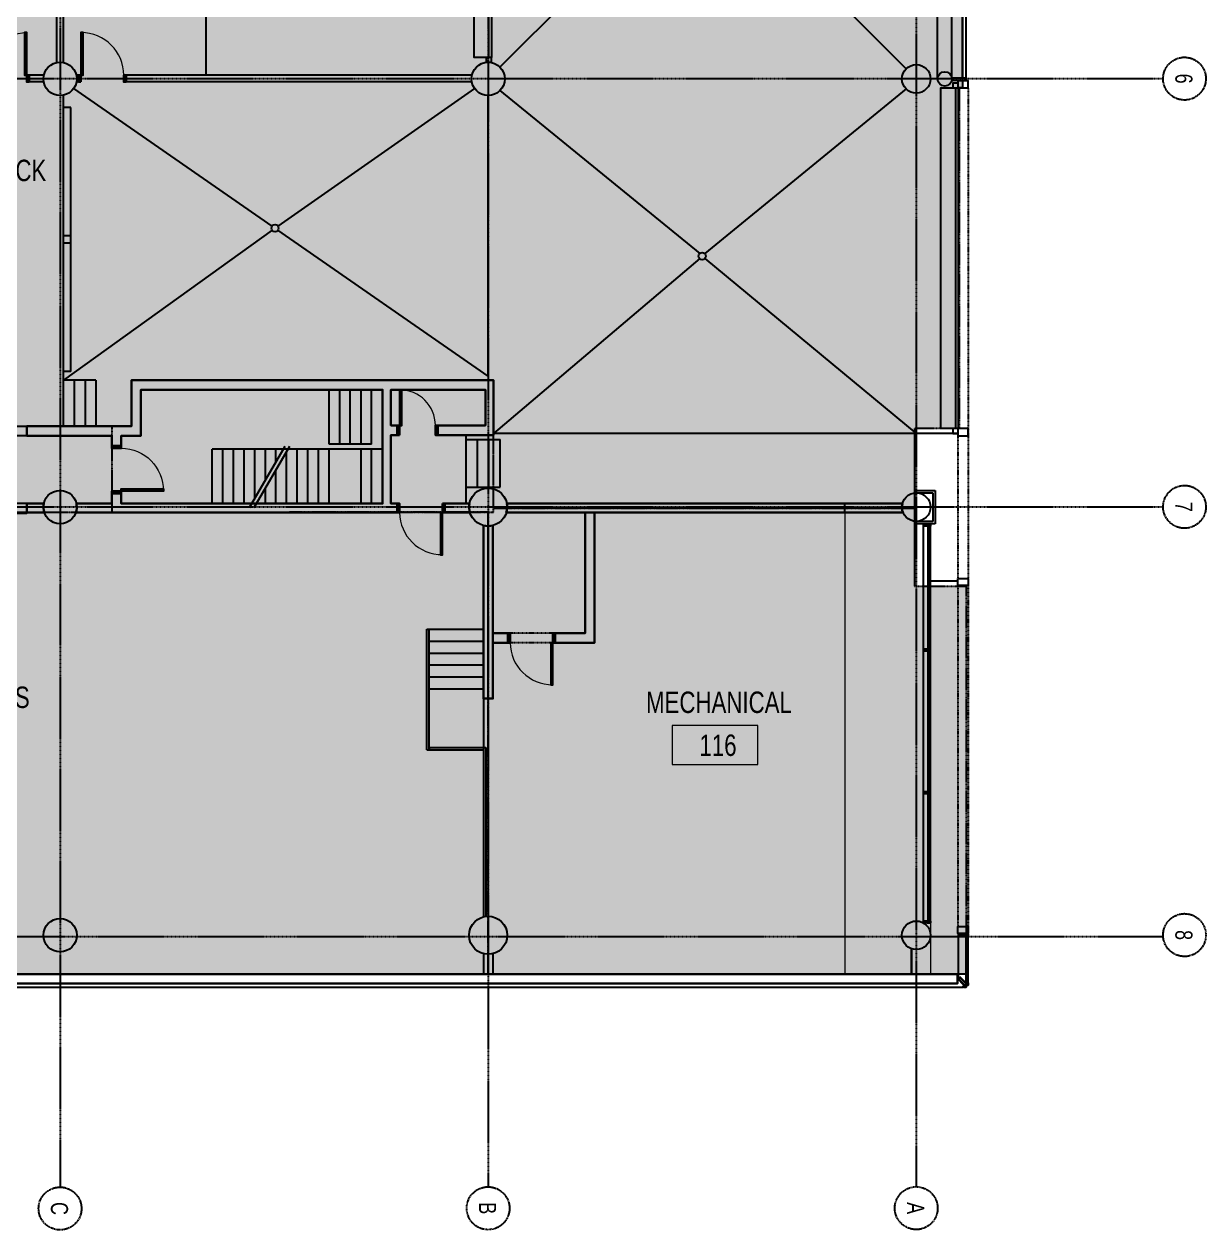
# Model space of a CAD drawing. Header units: inches. Extents: x 0 to 3574, y 0 to 3009.
# Drawn here: x 2580 to 3574, y 48 to 1061 of the extents above; entities that cross this region are included whole.
import ezdxf
from ezdxf.enums import TextEntityAlignment as Align

# ---------------------------------------------------------------- set-up
doc = ezdxf.new("R2010")
doc.units = ezdxf.units.IN
doc.header["$MEASUREMENT"] = 0
for name, pattern in [('CENTER2', [1.125, 0.75, -0.125, 0.125, -0.125]), ('HIDDEN', [0.375, 0.25, -0.125]), ('HIDDEN2', [0.1875, 0.125, -0.0625])]:
    doc.linetypes.add(name, pattern=pattern)
for name, color, linetype in [('1 BOMA GROSS', 3, 'HIDDEN'), ('2 VERTICAL PENETRATION', 6, 'HIDDEN'), ('2 VERTICAL PENETRATION area', 253, 'HIDDEN'), ('4 COMMON BUILDING', 2, 'HIDDEN'), ('5 MECH', 30, 'HIDDEN'), ('5 MECHANICAL', 1, 'HIDDEN'), ('6 COMMON BLDG', 50, 'HIDDEN'), ('A-Area-Spce-Iden', 110, 'Continuous'), ('A-DOOR', 113, 'Continuous'), ('A-FLOR-HRAL', 73, 'Continuous'), ('A-Flor-Otln', 32, 'Continuous'), ('A-FLOR-OVHD', 33, 'HIDDEN2'), ('A-FLOR-STRS', 71, 'Continuous'), ('A-GLAZ', 113, 'Continuous'), ('A-GLAZ-SILL', 44, 'Continuous'), ('A-Lin12', 191, 'Continuous'), ('A-WALL', 130, 'Continuous'), ('A-Wall-Abov', 112, 'HIDDEN2'), ('M-HVAC', 33, 'Continuous'), ('S-COLS', 122, 'Continuous'), ('S-Grid', 34, 'CENTER2')]:
    doc.layers.add(name, color=color, linetype=linetype)
doc.layers.add('G-Anno-Nplt', color=252, linetype='Continuous', plot=False)
doc.styles.get("Standard").update_dxf_attribs({"font": 'arial.ttf'})
doc.styles.add('Style-WORKING', font='WORKING.shx')

# ---------------------------------------------------------------- blocks, each defined once
blk = doc.blocks.new('*U16')
at = {"layer": 'A-Lin12'}
for p, q in [((3, 0.8), (-3, 0.8)), ((-3, -0.7), (-3, 0.8)), ((-3, 0.8), (-2.8, 0.8)), ((-2.5, 0.7), (-2.9, 0.7)), ((-2.9, 0.6), (-2.9, -0.5)), ((-2.8, 0.8), (-2.8, 0.7)), ((-2.8, 0.7), (-2.5, 0.7)), ((0.5, 0.7), (0.2, 0.7)), ((0.2, 0.7), (0.4, 0.7)), ((0.4, 0.8), (3, 0.8)), ((0.4, 0.7), (0.4, 0.8)), ((0.6, -0.3), (0.6, 0.6)), ((2.9, 0.7), (0.7, 0.7)), ((0.7, 0.7), (0.7, -0.5)), ((2.9, -0.8), (2.9, 0.7)), ((3, 0.8), (3, -0.8)), ((0.7, -0.7), (-3, -0.7)), ((-2.9, -0.6), (-2.5, -0.6)), ((-2, -0.6), (0.3, -0.6)), ((0.7, -0.6), (0.9, -0.6)), ((0.7, -0.7), (2.9, -0.7)), ((0.9, -0.7), (0.7, -0.7)), ((0.9, -0.6), (0.9, -0.7)), ((3, -0.8), (2.9, -0.8))]:
    blk.add_line(p, q, dxfattribs=at)
for centre, radius, start, end in [((-2.9, 0.6), 0.063, 90, 180), ((-2.5, 0.7), 0.0405, 270, 90), ((0.2, 0.7), 0.0405, 90, 270), ((0.5, 0.6), 0.062, 0, 90), ((0.7, 0.7), 0.063, 90, 180), ((2.9, 0.7), 0.063, 0, 90), ((-2.9, -0.5), 0.063, 180, 270), ((-2.5, -0.5), 0.0845, 270, 360), ((-2.3, -0.5), 0.146, 136, 180), ((-2.3, -0.4), 0.031, 316, 136), ((-2.3, -0.5), 0.0845, 136, 44), ((-2.2, -0.4), 0.031, 44, 224), ((-2.3, -0.5), 0.146, 0, 44), ((-2, -0.5), 0.0845, 180, 270), ((0.3, -0.5), 0.063, 270, 5.8904), ((0.5, -0.5), 0.0845, 181, 89), ((0.5, -0.5), 0.146, 181, 185.8904), ((0.4, -0.5), 0.031, 1, 181), ((0.5, -0.3), 0.063, 264.1096, 0), ((0.5, -0.4), 0.031, 89, 269), ((0.5, -0.5), 0.147, 84.1096, 89), ((0.7, -0.5), 0.063, 180, 270)]:
    blk.add_arc(centre, radius, start, end, dxfattribs=at)
blk = doc.blocks.new('*U17')
at = {"layer": 'A-Lin12'}
for p, q in [((3, 0.8), (-3, 0.8)), ((-3, -0.7), (-3, 0.8)), ((-3, 0.8), (-2.8, 0.8)), ((-2.5, 0.7), (-2.9, 0.7)), ((-2.9, 0.6), (-2.9, -0.5)), ((-2.8, 0.8), (-2.8, 0.7)), ((-2.8, 0.7), (-2.5, 0.7)), ((0.5, 0.7), (0.2, 0.7)), ((0.2, 0.7), (0.4, 0.7)), ((0.4, 0.8), (3, 0.8)), ((0.4, 0.7), (0.4, 0.8)), ((0.6, -0.3), (0.6, 0.6)), ((2.9, 0.7), (0.7, 0.7)), ((0.7, 0.7), (0.7, -0.5)), ((2.9, -0.8), (2.9, 0.7)), ((3, 0.8), (3, -0.8)), ((0.7, -0.7), (-3, -0.7)), ((-2.9, -0.6), (-2.5, -0.6)), ((-2, -0.6), (0.3, -0.6)), ((0.7, -0.6), (0.9, -0.6)), ((0.7, -0.7), (2.9, -0.7)), ((0.9, -0.7), (0.7, -0.7)), ((0.9, -0.6), (0.9, -0.7)), ((3, -0.8), (2.9, -0.8))]:
    blk.add_line(p, q, dxfattribs=at)
for centre, radius, start, end in [((-2.9, 0.6), 0.063, 90, 180), ((-2.5, 0.7), 0.0405, 270, 90), ((0.2, 0.7), 0.0405, 90, 270), ((0.5, 0.6), 0.062, 0, 90), ((0.7, 0.7), 0.063, 90, 180), ((2.9, 0.7), 0.063, 0, 90), ((-2.9, -0.5), 0.063, 180, 270), ((-2.5, -0.5), 0.0845, 270, 360), ((-2.3, -0.5), 0.146, 136, 180), ((-2.3, -0.4), 0.031, 316, 136), ((-2.3, -0.5), 0.0845, 136, 44), ((-2.2, -0.4), 0.031, 44, 224), ((-2.3, -0.5), 0.146, 0, 44), ((-2, -0.5), 0.0845, 180, 270), ((0.3, -0.5), 0.063, 270, 5.8904), ((0.5, -0.5), 0.0845, 181, 89), ((0.5, -0.5), 0.146, 181, 185.8904), ((0.4, -0.5), 0.031, 1, 181), ((0.5, -0.3), 0.063, 264.1096, 0), ((0.5, -0.4), 0.031, 89, 269), ((0.5, -0.5), 0.147, 84.1096, 89), ((0.7, -0.5), 0.063, 180, 270)]:
    blk.add_arc(centre, radius, start, end, dxfattribs=at)
blk = doc.blocks.new('RTARG_1')
at = {"layer": 'A-Area-Spce-Iden', "flags": 128}
blk.add_lwpolyline([(-0.1875, 0), (0.1875, 0), (0.1875, 0.1704), (-0.1875, 0.1704)], close=True, dxfattribs=at)
at = {"layer": 'A-Area-Spce-Iden', "style": 'Style-WORKING', "width": 0.777336}
for s, p in [('LOADING DOCK', (0.0151, 0.319)), ('125', (0.0001, 0.1312))]:
    blk.add_text(s, height=0.09375, dxfattribs=at).set_placement(p, align=Align.TOP_CENTER)
blk = doc.blocks.new('RTARG_4')
at = {"layer": 'A-Area-Spce-Iden', "lineweight": 13, "flags": 128}
blk.add_lwpolyline([(-0.1875, 0), (0.1875, 0), (0.1875, 0.1704), (-0.1875, 0.1704)], close=True, dxfattribs=at)
at = {"layer": 'A-Area-Spce-Iden', "style": 'Style-WORKING', "width": 0.777336}
for tag, p in [('RTARG_4_7153', (0.0122, 0.444)), ('RTARG_4_7154', (0.0179, 0.319)), ('RTARG_4_7155', (0.0001, 0.1313))]:
    blk.add_attdef(tag, text='', height=0.0938, dxfattribs=at).set_placement(p, align=Align.TOP_CENTER)
blk = doc.blocks.new('*U24')
at = {"layer": 'A-DOOR', "extrusion": (0, 0, -1), "flags": 128}
blk.add_lwpolyline([(18, 17.4), (16.2, 17.4), (16.2, -18), (18, -18)], close=True, dxfattribs=at)
at = {"layer": 'A-DOOR', "lineweight": 0, "extrusion": (0, 0, -1)}
blk.add_ellipse((-18, 17.4), major_axis=(36, 0), ratio=0.982639, start_param=0, end_param=1.570796, dxfattribs=at)
blk = doc.blocks.new('*U23')
at = {"layer": 'A-GLAZ', "lineweight": 30, "flags": 128}
for points in [[(-20, 21.7), (-18, 21.7), (-18, 13.7), (-20, 13.7)], [(18, 21.7), (20, 21.7), (20, 13.7), (18, 13.7)]]:
    blk.add_lwpolyline(points, close=True, dxfattribs=at)
at = {"layer": 'A-Wall-Abov'}
for p, q in [((18, 21.7), (-18, 21.7)), ((18, 13.7), (-18, 13.7))]:
    blk.add_line(p, q, dxfattribs=at)
at = {"layer": 'A-DOOR', "extrusion": (0, 0, -1)}
blk.add_blockref('*U24', (0, -3.7), dxfattribs=at)
blk = doc.blocks.new('*U25')
at = {"layer": 'A-DOOR', "extrusion": (0, 0, -1), "flags": 128}
blk.add_lwpolyline([(-5.3, 136), (7.2, 136), (7.2, -150.5), (-5.3, -150.5)], dxfattribs=at)
for points in [[(-7.3, 136), (-3, 136), (-3, 140), (-7.3, 140)], [(-5.3, 136), (-5.3, -150.5), (-7.3, -150.5), (-7.3, 136)], [(-7.3, -154.5), (-3, -154.5), (-3, -150.5), (-7.3, -150.5)]]:
    blk.add_lwpolyline(points, close=True, dxfattribs=at)
blk = doc.blocks.new('*U26')
at = {"layer": 'A-DOOR', "extrusion": (0, 0, -1), "flags": 128}
for points in [[(-7.3, -31.3), (-3, -31.3), (-3, -27.3), (-7.3, -27.3)], [(-5.3, -31.3), (-5.3, -138.5), (-7.3, -138.5), (-7.3, -31.3)], [(-7.3, -142.5), (-3, -142.5), (-3, -138.5), (-7.3, -138.5)]]:
    blk.add_lwpolyline(points, close=True, dxfattribs=at)
blk.add_lwpolyline([(-5.3, -31.3), (7.2, -31.3), (7.2, -138.5), (-5.3, -138.5)], dxfattribs=at)
blk = doc.blocks.new('*U28')
at = {"layer": 'A-DOOR', "extrusion": (0, 0, -1), "flags": 128}
blk.add_lwpolyline([(18, 18), (16.2, 18), (16.2, -18), (18, -18)], close=True, dxfattribs=at)
at = {"layer": 'A-DOOR', "lineweight": 0, "extrusion": (0, 0, -1)}
blk.add_arc((18, 18), 36, 180, 270, dxfattribs=at)
blk = doc.blocks.new('DR1')
at = {"layer": 'A-GLAZ', "lineweight": 30, "extrusion": (0, 0, -1), "flags": 128}
for points in [[(-2, 5.6), (0, 5.6), (0, 0), (-2, 0)], [(-40, 5.6), (-38, 5.6), (-38, 0), (-40, 0)]]:
    blk.add_lwpolyline(points, close=True, dxfattribs=at)
at = {"layer": 'A-DOOR'}
blk.add_blockref('*U28', (20, -18), dxfattribs=at)
blk = doc.blocks.new('*U30')
at = {"layer": 'A-DOOR', "extrusion": (0, 0, -1), "flags": 128}
blk.add_lwpolyline([(18, 17.4), (16.2, 17.4), (16.2, -18), (18, -18)], close=True, dxfattribs=at)
at = {"layer": 'A-DOOR', "lineweight": 0, "extrusion": (0, 0, -1)}
blk.add_ellipse((-18, 17.4), major_axis=(36, 0), ratio=0.982639, start_param=0, end_param=1.570796, dxfattribs=at)
blk = doc.blocks.new('DR1_1')
at = {"layer": 'A-GLAZ', "lineweight": 30, "extrusion": (0, 0, -1), "flags": 128}
for points in [[(-2, 7), (0, 7), (0, -0.6), (-2, -0.6)], [(-40, 7), (-38, 7), (-38, -0.6), (-40, -0.6)]]:
    blk.add_lwpolyline(points, close=True, dxfattribs=at)
at = {"layer": 'A-DOOR'}
blk.add_blockref('*U30', (20, -18), dxfattribs=at)
blk = doc.blocks.new('*U32')
at = {"layer": 'A-DOOR', "flags": 128}
blk.add_lwpolyline([(-18, 18), (-18, -18), (-16.2, -18), (-16.2, 18)], close=True, dxfattribs=at)
at = {"layer": 'A-DOOR', "lineweight": 0, "extrusion": (0, 0, -1)}
blk.add_arc((18, 18), 36, 180, 270, dxfattribs=at)
blk = doc.blocks.new('*U33')
at = {"layer": 'A-DOOR', "extrusion": (0, 0, -1), "flags": 128}
blk.add_lwpolyline([(18, 18), (16.2, 18), (16.2, -18), (18, -18)], close=True, dxfattribs=at)
at = {"layer": 'A-DOOR', "lineweight": 0, "extrusion": (0, 0, -1)}
blk.add_arc((18, 18), 36, 180, 270, dxfattribs=at)
blk = doc.blocks.new('*U31')
at = {"layer": 'A-GLAZ', "lineweight": 30, "extrusion": (0, 0, -1), "flags": 128}
for points in [[(21.1, 38), (21.1, 36), (15.5, 36), (15.5, 38)], [(21.1, -36), (21.1, -38), (15.5, -38), (15.5, -36)]]:
    blk.add_lwpolyline(points, close=True, dxfattribs=at)
at = {"layer": 'A-DOOR', "extrusion": (0, 0, -1), "rotation": 270}
blk.add_blockref('*U32', (-2.5, 18), dxfattribs=at)
at = {"layer": 'A-DOOR', "rotation": 90.00000000000001}
blk.add_blockref('*U33', (2.5, -18), dxfattribs=at)
blk = doc.blocks.new('*U35')
at = {"layer": 'A-DOOR', "extrusion": (0, 0, -1), "flags": 128}
blk.add_lwpolyline([(18, 18), (16.2, 18), (16.2, -12), (18, -12)], close=True, dxfattribs=at)
at = {"layer": 'A-DOOR', "lineweight": 0, "extrusion": (0, 0, -1)}
blk.add_arc((18, 18), 30, 180, 270, dxfattribs=at)
blk = doc.blocks.new('*U34')
at = {"layer": 'A-GLAZ', "lineweight": 30, "flags": 128}
for points in [[(-20.5, 15), (-20.5, 17), (-12.5, 17), (-12.5, 15)], [(-20.5, -17), (-20.5, -15), (-12.5, -15), (-12.5, -17)]]:
    blk.add_lwpolyline(points, close=True, dxfattribs=at)
at = {"layer": 'A-DOOR', "extrusion": (0, 0, -1), "rotation": 270}
blk.add_blockref('*U35', (-5.5, -3), dxfattribs=at)
blk = doc.blocks.new('*U40')
at = {"layer": 'A-DOOR', "flags": 128}
blk.add_lwpolyline([(-18, 17.4), (-16.2, 17.4), (-16.2, -18), (-18, -18)], close=True, dxfattribs=at)
at = {"layer": 'A-DOOR', "lineweight": 0, "extrusion": (0, 0, -1)}
blk.add_ellipse((-18, 17.4), major_axis=(36, 0), ratio=0.982639, start_param=0, end_param=1.570796, dxfattribs=at)
blk = doc.blocks.new('*U39')
at = {"layer": 'A-GLAZ', "lineweight": 30, "extrusion": (0, 0, -1), "flags": 128}
for points in [[(20, 21.7), (18, 21.7), (18, 13.7), (20, 13.7)], [(-18, 21.7), (-20, 21.7), (-20, 13.7), (-18, 13.7)]]:
    blk.add_lwpolyline(points, close=True, dxfattribs=at)
at = {"layer": 'A-DOOR', "extrusion": (0, 0, -1)}
blk.add_blockref('*U40', (0, -3.7), dxfattribs=at)
blk = doc.blocks.new('*U52')
at = {"layer": 'A-DOOR', "extrusion": (0, 0, -1), "flags": 128}
blk.add_lwpolyline([(-5.3, 136), (7.2, 136), (7.2, -150.5), (-5.3, -150.5)], dxfattribs=at)
for points in [[(-7.3, 136), (-3, 136), (-3, 140), (-7.3, 140)], [(-5.3, 136), (-5.3, -150.5), (-7.3, -150.5), (-7.3, 136)], [(-7.3, -154.5), (-3, -154.5), (-3, -150.5), (-7.3, -150.5)]]:
    blk.add_lwpolyline(points, close=True, dxfattribs=at)
blk = doc.blocks.new('*U53')
at = {"layer": 'A-DOOR', "extrusion": (0, 0, -1), "flags": 128}
for points in [[(-7.3, -31.3), (-3, -31.3), (-3, -27.3), (-7.3, -27.3)], [(-5.3, -31.3), (-5.3, -138.5), (-7.3, -138.5), (-7.3, -31.3)], [(-7.3, -142.5), (-3, -142.5), (-3, -138.5), (-7.3, -138.5)]]:
    blk.add_lwpolyline(points, close=True, dxfattribs=at)
blk.add_lwpolyline([(-5.3, -31.3), (7.2, -31.3), (7.2, -138.5), (-5.3, -138.5)], dxfattribs=at)
blk = doc.blocks.new('*U55')
at = {"layer": 'A-DOOR', "extrusion": (0, 0, -1), "flags": 128}
blk.add_lwpolyline([(18, 18), (16.2, 18), (16.2, -18), (18, -18)], close=True, dxfattribs=at)
at = {"layer": 'A-DOOR', "lineweight": 0, "extrusion": (0, 0, -1)}
blk.add_arc((18, 18), 36, 180, 270, dxfattribs=at)
blk = doc.blocks.new('DR1_5')
at = {"layer": 'A-GLAZ', "lineweight": 30, "extrusion": (0, 0, -1), "flags": 128}
for points in [[(-2, 5.6), (0, 5.6), (0, 0), (-2, 0)], [(-40, 5.6), (-38, 5.6), (-38, 0), (-40, 0)]]:
    blk.add_lwpolyline(points, close=True, dxfattribs=at)
at = {"layer": 'A-DOOR'}
blk.add_blockref('*U55', (20, -18), dxfattribs=at)
blk = doc.blocks.new('*U57')
at = {"layer": 'A-DOOR', "extrusion": (0, 0, -1), "flags": 128}
blk.add_lwpolyline([(18, 17.4), (16.2, 17.4), (16.2, -18), (18, -18)], close=True, dxfattribs=at)
at = {"layer": 'A-DOOR', "lineweight": 0, "extrusion": (0, 0, -1)}
blk.add_ellipse((-18, 17.4), major_axis=(36, 0), ratio=0.982639, start_param=0, end_param=1.570796, dxfattribs=at)
blk = doc.blocks.new('DR1_6')
at = {"layer": 'A-GLAZ', "lineweight": 30, "extrusion": (0, 0, -1), "flags": 128}
for points in [[(-2, 7), (0, 7), (0, -0.6), (-2, -0.6)], [(-40, 7), (-38, 7), (-38, -0.6), (-40, -0.6)]]:
    blk.add_lwpolyline(points, close=True, dxfattribs=at)
at = {"layer": 'A-DOOR'}
blk.add_blockref('*U57', (20, -18), dxfattribs=at)
blk = doc.blocks.new('*U59')
at = {"layer": 'A-DOOR', "flags": 128}
blk.add_lwpolyline([(-18, 18), (-18, -18), (-16.2, -18), (-16.2, 18)], close=True, dxfattribs=at)
at = {"layer": 'A-DOOR', "lineweight": 0, "extrusion": (0, 0, -1)}
blk.add_arc((18, 18), 36, 180, 270, dxfattribs=at)
blk = doc.blocks.new('*U60')
at = {"layer": 'A-DOOR', "extrusion": (0, 0, -1), "flags": 128}
blk.add_lwpolyline([(18, 18), (16.2, 18), (16.2, -18), (18, -18)], close=True, dxfattribs=at)
at = {"layer": 'A-DOOR', "lineweight": 0, "extrusion": (0, 0, -1)}
blk.add_arc((18, 18), 36, 180, 270, dxfattribs=at)
blk = doc.blocks.new('*U58')
at = {"layer": 'A-GLAZ', "lineweight": 30, "extrusion": (0, 0, -1), "flags": 128}
for points in [[(21.1, 38), (21.1, 36), (15.5, 36), (15.5, 38)], [(21.1, -36), (21.1, -38), (15.5, -38), (15.5, -36)]]:
    blk.add_lwpolyline(points, close=True, dxfattribs=at)
at = {"layer": 'A-DOOR', "extrusion": (0, 0, -1), "rotation": 270}
blk.add_blockref('*U59', (-2.5, 18), dxfattribs=at)
at = {"layer": 'A-DOOR', "rotation": 90.00000000000001}
blk.add_blockref('*U60', (2.5, -18), dxfattribs=at)
blk = doc.blocks.new('*U62')
at = {"layer": 'A-DOOR', "extrusion": (0, 0, -1), "flags": 128}
blk.add_lwpolyline([(18, 18), (16.2, 18), (16.2, -12), (18, -12)], close=True, dxfattribs=at)
at = {"layer": 'A-DOOR', "lineweight": 0, "extrusion": (0, 0, -1)}
blk.add_arc((18, 18), 30, 180, 270, dxfattribs=at)
blk = doc.blocks.new('*U61')
at = {"layer": 'A-GLAZ', "lineweight": 30, "flags": 128}
for points in [[(-20.5, 15), (-20.5, 17), (-12.5, 17), (-12.5, 15)], [(-20.5, -17), (-20.5, -15), (-12.5, -15), (-12.5, -17)]]:
    blk.add_lwpolyline(points, close=True, dxfattribs=at)
at = {"layer": 'A-DOOR', "extrusion": (0, 0, -1), "rotation": 270}
blk.add_blockref('*U62', (-5.5, -3), dxfattribs=at)
blk = doc.blocks.new('*U67')
at = {"layer": 'A-DOOR', "flags": 128}
blk.add_lwpolyline([(-18, 17.4), (-16.2, 17.4), (-16.2, -18), (-18, -18)], close=True, dxfattribs=at)
at = {"layer": 'A-DOOR', "lineweight": 0, "extrusion": (0, 0, -1)}
blk.add_ellipse((-18, 17.4), major_axis=(36, 0), ratio=0.982639, start_param=0, end_param=1.570796, dxfattribs=at)
blk = doc.blocks.new('*U66')
at = {"layer": 'A-GLAZ', "lineweight": 30, "extrusion": (0, 0, -1), "flags": 128}
for points in [[(20, 21.7), (18, 21.7), (18, 13.7), (20, 13.7)], [(-18, 21.7), (-20, 21.7), (-20, 13.7), (-18, 13.7)]]:
    blk.add_lwpolyline(points, close=True, dxfattribs=at)
at = {"layer": 'A-DOOR', "extrusion": (0, 0, -1)}
blk.add_blockref('*U67', (0, -3.7), dxfattribs=at)

msp = doc.modelspace()

# ---------------------------------------------------------------- hatches: boundary and pattern name
at = {"layer": '2 VERTICAL PENETRATION area', "transparency": 33554495}
h = msp.add_hatch(color=256, dxfattribs=at)
h.dxf.hatch_style = 1
h.paths.add_polyline_path([(2441.6, 1369.2), (2441.6, 1010.9), (2246.3, 1010.9), (2246.3, 1060.6), (2201.8, 1061.2), (2201.8, 1287.8), (2246.3, 1287.8), (2246.3, 1369.2)])
h.paths.add_polyline_path([(2253.1, 723.2), (2441.6, 723.2), (2441.6, 650.6), (2246.3, 650.6), (2246.3, 722), (2176.3, 722), (2176.3, 841.7), (2254.3, 841.7)])
h.paths.add_polyline_path([(2614.3, 1489.2), (2614.3, 1369.2), (2561.1, 1369.2), (2246.3, 1369.2), (2246.3, 1489.2)])
h.paths.add_polyline_path([(2780.8, 1842.3), (2700.4, 1842.3), (2606.3, 1842.3), (2606.3, 1765.2), (2327.3, 1765.2), (2327.3, 1739.2), (2246.3, 1739.2), (2246.3, 1621.2), (2780.8, 1621.2)])
h.paths.add_polyline_path([(2778.3, 1489.2), (2778.3, 1435.8), (2782.5, 1435.8), (2782.5, 1366.6), (2689.2, 1366.6), (2689.2, 1489.2)])
h.paths.add_polyline_path([(3249.7, 1435.6), (3249.7, 1435.8), (3133, 1435.8), (3133, 1371.2), (3369.3, 1371.2), (3369.3, 1435.8)])
h.paths.add_polyline_path([(3309.3, 1674.5), (3210.2, 1674.5), (3134.5, 1674.6), (3134.5, 1739.2), (3369.3, 1739.2), (3369.3, 1674.5)])
h.paths.add_polyline_path([(2974.9, 651), (2974.9, 761.8), (2670.3, 761.8), (2670.3, 723.2), (2653.8, 723.2), (2653.8, 650.6)])
h.paths.add_polyline_path([(2156.9, 298.2), (2130.2, 262.3), (1527.3, 262.3), (1527.3, 298.2)])
h.paths.add_polyline_path([(408.8, 836.8), (519.3, 836.8), (519.3, 788.4), (693.4, 788.4), (694.4, 646.8), (408.8, 646.8)])
h.paths.add_polyline_path([(519.3, 932.7), (519.3, 937.7), (694.4, 937.7), (694.4, 1020.8), (502.2, 1020.8), (501.7, 932.7)])
h.paths.add_polyline_path([(1950.8, 2658.2), (1950.8, 2694.7), (1951.1, 2798.2), (1951.1, 2830.6), (1951.1, 2856.4), (1885.9, 2856.4), (1885.9, 2627.2), (1950.8, 2627.2)])
h.paths.add_polyline_path([(2189.8, 2694.7), (2189.8, 2627.2), (2255.5, 2627.2), (2255.5, 2854.2), (2188.8, 2854.2), (2188.8, 2694.7)])
h.paths.add_polyline_path([(1689.5, 2379.7), (1689.5, 2199.3), (1772, 2199.3), (1772, 2090.2), (1525.9, 2090.2), (1525.9, 2379.7)])
at = {"layer": '5 MECH', "ltscale": 5, "transparency": 33554495}
h = msp.add_hatch(color=256, dxfattribs=at)
h.dxf.hatch_style = 1
h.paths.add_polyline_path([(3270.3, 654.4), (3328.9, 654.4), (3328.9, 588.8), (3372.2, 588.8), (3372.2, 262.6), (2970.3, 262.6), (2970.3, 651), (2974.9, 651), (2974.9, 654.4)])
h.paths.add_polyline_path([(2484.1, 650.6), (2441.6, 650.6), (2246.3, 650.6), (2246.3, 294), (2222.5, 270.2), (2222.5, 262.6), (2970.3, 262.6), (2970.3, 494.2), (2970.3, 651), (2642.2, 650.6)])
at = {"layer": '6 COMMON BLDG', "transparency": 33554495}
h = msp.add_hatch(color=256, dxfattribs=at)
h.dxf.hatch_style = 1
h.paths.add_polyline_path([(408.2, 1719.6), (408.2, 1387.4), (422.1, 1373.8), (462.1, 1373.8), (462.3, 1371.4), (1889.3, 1371.9), (1889.3, 1739.2), (1543.5, 1739.2), (1543.8, 1737.4), (1516.3, 1737.3), (422.7, 1734.6), (408.2, 1720.3)])
h.paths.add_polyline_path([(2189.8, 2694.7), (1950.8, 2694.7), (1950.8, 2627.2), (1942.3, 2627.2), (1942.3, 1739.2), (1889.4, 1739.2), (1889.4, 1368.3), (2246.3, 1369.2), (2246.3, 1739.2), (2198.3, 1739.2), (2198.3, 2627.2), (2189.8, 2627.2)])
h.paths.add_polyline_path([(3133, 1435.8), (3133, 1371.2), (2972.9, 1371.2), (2972.9, 1252.4), (2861.3, 1252.4), (2861.3, 1328.6), (2842.5, 1328.6), (2842.5, 1435.8)])
h.paths.add_polyline_path([(3210.2, 1674.5), (3210.2, 1435.8), (2778.3, 1435.8), (2778.3, 1489.2), (2246.3, 1489.2), (2246.3, 1621.2), (2780.8, 1621.2), (2780.8, 1676.3), (3134.5, 1676.3), (3134.5, 1674.6)])
h.paths.add_polyline_path([(3369.3, 1371.2), (3369.3, 1007.7), (3366.4, 1007.7), (3366.4, 721.2), (3328.9, 721.2), (3328.9, 654.4), (2974.9, 654.4), (2974.9, 761.8), (2670.3, 761.8), (2670.3, 723.2), (2653.8, 723.2), (2653.8, 650.6), (2441.6, 650.6), (2441.6, 1010.9), (2441.6, 1018.9), (2441.6, 1060.6), (2441.6, 1194), (2441.6, 1295.8), (2441.6, 1369.2), (2614.3, 1369.2), (2614.3, 1252.4), (2972.9, 1252.4), (2972.9, 1371.2)])
h.paths.add_polyline_path([(2614.3, 1489.2), (2614.3, 1252.4), (2689.2, 1252.4), (2689.2, 1489.2)])

# ---------------------------------------------------------------- linework, layer by layer
msp.add_lwpolyline([(3270.3, 650.6), (3270.3, 658.2)])
at = {"layer": '1 BOMA GROSS'}
msp.add_lwpolyline([(1950.8, 2694.7), (2188.8, 2694.7), (2188.8, 2854.2), (3369.3, 2854.2), (3369.3, 1674.5), (3210.2, 1674.5), (3210.2, 1435.8), (3369.3, 1435.8), (3369.3, 1007.7), (3366.4, 1007.7), (3366.4, 721.2), (3328.9, 721.2), (3328.9, 669.2), (3328.9, 588.8), (3372.2, 588.8), (3372.2, 262.6), (2254.3, 262.6), (2222.5, 262.6), (2222.5, 243.6), (2140.5, 243.6), (2140.5, 262.3), (2130.2, 262.3), (1171.3, 262.3)], dxfattribs=at)
at = {"layer": '2 VERTICAL PENETRATION'}
msp.add_lwpolyline([(2974.9, 651), (2974.9, 761.8), (2670.3, 761.8), (2670.3, 723.2), (2653.8, 723.2), (2653.8, 650.6)], close=True, dxfattribs=at)
at = {"layer": '4 COMMON BUILDING'}
msp.add_lwpolyline([(3369.3, 1371.2), (3369.3, 1007.7), (3366.4, 1007.7), (3366.4, 721.2), (3328.9, 721.2), (3328.9, 654.4), (3328.9, 654.4), (3328.9, 654.4), (2974.9, 654.4), (2974.9, 654.4), (2974.9, 654.4), (2974.9, 761.8), (2670.3, 761.8), (2670.3, 723.2), (2653.8, 723.2), (2653.8, 650.6), (2441.6, 650.6), (2441.6, 1010.9), (2441.6, 1018.9), (2441.6, 1060.6), (2441.6, 1194)], dxfattribs=at)
at = {"layer": '5 MECHANICAL'}
msp.add_lwpolyline([(2484.1, 650.6), (2441.6, 650.6), (2246.3, 650.6), (2246.3, 294), (2222.5, 270.2), (2222.5, 262.6), (2970.3, 262.6), (2970.3, 494.2), (2970.3, 651), (2642.2, 650.6), (2484.1, 650.6)], close=True, dxfattribs=at)
msp.add_lwpolyline([(3270.3, 654.4), (3328.9, 654.4), (3328.9, 588.8), (3372.2, 588.8), (3372.2, 262.6), (2970.3, 262.6), (2970.3, 651), (2974.9, 651), (2974.9, 654.4), (3270.3, 654.4)], dxfattribs=at)
at = {"layer": 'A-FLOR-HRAL'}
for p, q in [((2920.8, 453.2), (2920.8, 451.2)), ((2920.8, 453.2), (2968.3, 453.2)), ((2920.8, 451.2), (2966.3, 451.2)), ((2966.3, 451.2), (2966.3, 310.7)), ((2968.3, 453.2), (2968.3, 310.7))]:
    msp.add_line(p, q, dxfattribs=at)
at = {"layer": 'A-Flor-Otln'}
for p, q in [((2980.2, 1025.1), (3148.2, 1193.1)), ((2980.2, 1025.1), (3148.2, 1193.1)), ((3321.8, 1023.7), (3152.4, 1193.1)), ((3321.8, 1023.7), (3152.4, 1193.1)), ((2788.6, 891.4), (2621.8, 1007.2)), ((2788.6, 891.4), (2621.8, 1007.2)), ((2958.9, 1007.2), (2793.5, 891.4)), ((2958.9, 1007.2), (2793.5, 891.4)), ((2980.2, 1005.3), (3148.2, 868.3)), ((2980.2, 1005.3), (3148.2, 868.3)), ((3321.8, 1006.7), (3152.4, 868.3)), ((3321.8, 1006.7), (3152.4, 868.3)), ((2970.3, 765.2), (2970.3, 1001.2)), ((2970.3, 765.2), (2970.3, 1001.2)), ((2619.3, 991.2), (2613.3, 991.2)), ((2619.3, 991.2), (2613.3, 991.2)), ((2619.3, 769.2), (2619.3, 991.2)), ((2619.3, 769.2), (2619.3, 991.2)), ((2788.6, 887.9), (2613.3, 761.8)), ((2788.6, 887.9), (2613.3, 761.8)), ((2619.3, 883.2), (2613.3, 883.2)), ((2619.3, 883.2), (2613.3, 883.2)), ((2970.3, 765.2), (2793.5, 888)), ((2970.3, 765.2), (2793.5, 888)), ((2619.3, 877.2), (2613.3, 877.2)), ((2619.3, 877.2), (2613.3, 877.2)), ((3148.2, 864.1), (2974.9, 717.2)), ((3148.2, 864.1), (2974.9, 717.2)), ((3152.4, 864.1), (3330.3, 717.2)), ((3152.4, 864.1), (3330.3, 717.2)), ((2619.3, 769.2), (2613.3, 769.2)), ((2619.3, 769.2), (2613.3, 769.2)), ((3328.9, 717.2), (2974.9, 717.2)), ((3328.9, 717.2), (2974.9, 717.2)), ((2966.3, 494.2), (2966.3, 311.2)), ((2966.3, 494.2), (2966.3, 311.2)), ((2970.3, 279.2), (2970.3, 262.6)), ((2970.3, 279.2), (2970.3, 262.6))]:
    msp.add_line(p, q, dxfattribs=at)
at = {"layer": 'A-Flor-Otln', "lineweight": 13}
msp.add_line((3270.3, 650.6), (3270.3, 262.6), dxfattribs=at)
at = {"layer": 'A-Flor-Otln'}
for centre in [(2791.1, 889.7), (2791.1, 889.7), (3150.3, 866.2), (3150.3, 866.2)]:
    msp.add_circle(centre, 3, dxfattribs=at)
at = {"layer": 'A-FLOR-OVHD'}
for p, q in [((3373.9, 1007.7), (3373.9, 302.7)), ((3365.4, 715.2), (3365.4, 595.2)), ((3365.4, 589.2), (3365.4, 302.7))]:
    msp.add_line(p, q, dxfattribs=at)
at = {"layer": 'A-FLOR-STRS'}
for p, q in [((2733.3, 1018.2), (2733.3, 1144.4)), ((2613.3, 723.2), (2613.3, 1001.5)), ((2640.3, 761.8), (2613.3, 761.8)), ((2622.3, 761.8), (2622.3, 723.2)), ((2631.3, 761.8), (2631.3, 723.2)), ((2640.3, 761.8), (2640.3, 723.2)), ((2836.6, 708), (2836.6, 753.8)), ((2845.5, 708), (2845.5, 753.8)), ((2854.4, 708), (2854.4, 753.8)), ((2863.4, 708), (2863.4, 753.8)), ((2872.3, 708), (2872.3, 753.8)), ((2951.8, 658.2), (2951.8, 715.8)), ((2951.8, 711.9), (2980.3, 711.9)), ((2961.3, 671.9), (2961.3, 711.9)), ((2970.8, 671.9), (2970.8, 711.9)), ((2980.3, 671.9), (2980.3, 711.9)), ((2881.5, 704), (2738.3, 704)), ((2738.3, 658.2), (2738.3, 704)), ((2747.2, 658.2), (2747.2, 704)), ((2756.2, 658.2), (2756.2, 704)), ((2765.1, 658.2), (2765.1, 704)), ((2799.2, 706.1), (2769.4, 654.6)), ((2803.2, 706.1), (2773.4, 654.6)), ((2774, 662.6), (2774, 704)), ((2783, 678.1), (2783, 704)), ((2791.9, 693.5), (2791.9, 704)), ((2800.8, 658.2), (2800.8, 702.1)), ((2809.8, 658.2), (2809.8, 704)), ((2818.7, 658.2), (2818.7, 704)), ((2827.6, 658.2), (2827.6, 704)), ((2872.3, 708), (2836.6, 708)), ((2836.6, 658.2), (2836.6, 704)), ((2863.4, 658.2), (2863.4, 704)), ((2872.3, 658.2), (2872.3, 704)), ((2791.9, 658.2), (2791.9, 686.6)), ((2783, 658.2), (2783, 671.2)), ((2951.8, 671.9), (2980.3, 671.9)), ((2918.8, 451.2), (2918.8, 552.5)), ((2918.8, 552.5), (2966.3, 552.5)), ((2920.8, 451.2), (2920.8, 552.5)), ((2920.8, 542.5), (2966.3, 542.5)), ((2920.8, 532.5), (2966.3, 532.5)), ((2920.8, 522.5), (2966.3, 522.5)), ((2920.8, 512.5), (2966.3, 512.5)), ((2920.8, 502.5), (2966.3, 502.5)), ((2918.8, 451.2), (2966.3, 451.2))]:
    msp.add_line(p, q, dxfattribs=at)
at = {"layer": 'A-GLAZ'}
for p, q in [((3360.3, 1016.2), (3360.3, 1430.3)), ((3369.3, 1016.2), (3369.3, 1431.9)), ((3372.3, 1014.2), (3372.3, 1434.8)), ((3360.3, 1016.2), (3372.3, 1016.2)), ((3360.3, 1014.2), (3372.3, 1014.2)), ((3365.9, 258.8), (3365.9, 294.2)), ((3365.9, 258.8), (3365.9, 294.2)), ((3372.2, 254.7), (3372.2, 294.2)), ((3372.2, 254.7), (3372.2, 294.2)), ((3373.2, 255.2), (3373.2, 294.2)), ((3373.2, 255.2), (3373.2, 294.2)), ((3373.9, 253.2), (3373.9, 294.2)), ((3373.9, 253.2), (3373.9, 294.2))]:
    msp.add_line(p, q, dxfattribs=at)
at = {"layer": 'A-GLAZ', "lineweight": 13}
for p, q in [((3342.3, 639.3), (3342.3, 262.6)), ((3342.3, 284.8), (3342.3, 281.2))]:
    msp.add_line(p, q, dxfattribs=at)
at = {"layer": 'A-GLAZ', "lineweight": 30, "flags": 128}
for points in [[(3373.9, 294.2), (3365.9, 294.2), (3365.9, 296.2), (3373.9, 296.2)], [(3373.9, 294.2), (3365.9, 294.2), (3365.9, 296.2), (3373.9, 296.2)], [(3366.7, 260.2), (3372.2, 254.7), (3372.2, 254.3), (3373.2, 254.3), (3373.2, 255.2), (3373.9, 255.2), (3373.9, 253.2), (3373.2, 253.2), (3373.2, 254.1), (3372.2, 254.1), (3372.2, 253.3), (3371.4, 253.3), (3371.4, 252.3), (3372.3, 252.3), (3372.3, 251.6), (3370.3, 251.6), (3370.3, 252.3), (3371.2, 252.3), (3371.2, 253.3), (3370.8, 253.3), (3365.3, 258.8), (3366.7, 258.8)], [(3366.7, 260.2), (3372.2, 254.7), (3372.2, 254.3), (3373.2, 254.3), (3373.2, 255.2), (3373.9, 255.2), (3373.9, 253.2), (3373.2, 253.2), (3373.2, 254.1), (3372.2, 254.1), (3372.2, 253.3), (3371.4, 253.3), (3371.4, 252.3), (3372.3, 252.3), (3372.3, 251.6), (3370.3, 251.6), (3370.3, 252.3), (3371.2, 252.3), (3371.2, 253.3), (3370.8, 253.3), (3365.3, 258.8), (3366.7, 258.8)]]:
    msp.add_lwpolyline(points, close=True, dxfattribs=at)
at = {"layer": 'A-GLAZ-SILL'}
msp.add_line((3348.3, 1015.2), (3348.3, 1371.2), dxfattribs=at)
at = {"layer": 'A-Lin12', "lineweight": 30, "flags": 128}
for points in [[(2624, 658.2, -0.139046), (2623.5, 650.6), (2711.3, 650.6), (2716.3, 650.6), (2730.3, 650.6), (2735.3, 650.6), (2861.3, 650.6), (2866.3, 650.6), (2893.9, 650.6), (2893.9, 658.2), (2888.5, 658.2), (2888.5, 715.8), (2893.9, 715.8), (2893.9, 723.8), (2888.5, 723.8), (2888.5, 753.8), (2895.9, 753.8), (2897.7, 753.8), (2968, 753.8), (2968, 723.8), (2927.9, 723.8), (2927.9, 715.8), (2951.8, 715.8), (2974.9, 715.8), (2974.9, 717.2), (2974.9, 761.8), (2670.3, 761.8), (2670.3, 723.2), (2646.3, 723.2), (2640.3, 723.2), (2631.3, 723.2), (2622.3, 723.2), (2613.3, 723.2), (2582.3, 723.2), (2582.3, 715.2), (2653.8, 715.2), (2653.8, 706.7), (2661.8, 706.7), (2661.8, 715.2), (2678.3, 715.2), (2678.3, 753.8), (2836.6, 753.8), (2845.5, 753.8), (2854.4, 753.8), (2863.4, 753.8), (2872.3, 753.8), (2881.5, 753.8), (2881.5, 704), (2881.5, 658.2), (2872.3, 658.2), (2863.4, 658.2), (2836.6, 658.2), (2827.6, 658.2), (2818.7, 658.2), (2809.8, 658.2), (2800.8, 658.2), (2791.9, 658.2), (2783, 658.2), (2775.5, 658.2), (2771.5, 658.2), (2765.1, 658.2), (2756.2, 658.2), (2747.2, 658.2), (2738.3, 658.2), (2661.8, 658.2), (2661.8, 666.7), (2653.8, 666.7), (2653.8, 658.2)], [(2597.1, 650.6, -0.139046), (2596.6, 658.2), (2582.3, 658.2), (2582.3, 650.6), (2585.8, 650.6), (2582.3, 650.6), (2587.3, 650.6)], [(2955, 650.6, -0.121052), (2954.6, 658.2), (2951.8, 658.2), (2933.9, 658.2), (2933.9, 650.6)], [(3319.2, 650.6, -0.163519), (3318.7, 658.2), (2986, 658.2, -0.121052), (2985.6, 650.6), (3028.6, 650.6), (3051.8, 650.6), (3059.8, 650.6), (3318.3, 650.6)], [(2974.3, 639.7, -0.127017), (2966.3, 639.7), (2966.3, 552.5), (2966.3, 542.5), (2966.3, 532.5), (2966.3, 522.5), (2966.3, 512.5), (2966.3, 502.5), (2966.3, 494.2), (2967.8, 494.2), (2972.8, 494.2), (2974.3, 494.2), (2974.3, 543.2), (2974.3, 548.2)]]:
    msp.add_lwpolyline(points, format="xyb", close=True, dxfattribs=at)
for points in [[(3051.8, 650.6), (3051.8, 601), (3051.8, 549.2), (3026.8, 549.2), (3026.8, 541.2), (3059.8, 541.2), (3059.8, 587.1), (3059.8, 650.6)], [(2986.8, 549.2), (2974.3, 549.2), (2974.3, 541.2), (2986.8, 541.2), (2986.8, 542.7), (2986.8, 547.7)], [(3318.3, 262.6), (3270.3, 262.6), (2974.3, 262.6), (2966.3, 262.6), (2253.1, 262.6), (2247.5, 262.6), (2222.5, 262.6), (2222.5, 254.6), (3364.9, 254.6), (3364.9, 258.8), (3364.9, 262.6), (3326.3, 262.6)]]:
    msp.add_lwpolyline(points, close=True, dxfattribs=at)
at = {"layer": 'A-Lin12', "flags": 128}
for points in [[(3340.3, 536.1), (3340.3, 534.1), (3336.3, 534.1), (3336.3, 536.1)], [(3340.3, 416.1), (3340.3, 414.1), (3336.3, 414.1), (3336.3, 416.1)]]:
    msp.add_lwpolyline(points, close=True, dxfattribs=at)
at = {"layer": 'A-Lin12'}
for centre in [(3336.6, 641.1), (3342, 641.1)]:
    msp.add_circle(centre, 0.125, dxfattribs=at)
for centre in [(3336.2, 641.1), (3336.3, 641.1)]:
    msp.add_arc(centre, 0.173, 313.8147, 46.1853, dxfattribs=at)
at = {"layer": 'A-Lin12', "extrusion": (0, 0, -1)}
msp.add_arc((-3342.4, 641.1), 0.173, 313.8147, 46.1853, dxfattribs=at)
msp.add_arc((-3342.4, 641.1), 0.173, 313.8147, 46.1853, dxfattribs=at)
at = {"layer": 'A-WALL'}
for p, q in [((2607.7, 1028.9), (2607.7, 1258.1)), ((2613.3, 1028.9), (2613.3, 1252.4)), ((2613.3, 1028.9), (2613.3, 1252.4)), ((2584.3, 1012.6), (2584.3, 1018.2)), ((2596.6, 1018.2), (2584.3, 1018.2)), ((2584.3, 1012.6), (2584.3, 1018.2)), ((2596.6, 1018.2), (2584.3, 1018.2)), ((2625.9, 1018.2), (2624, 1018.2)), ((2625.9, 1018.2), (2624, 1018.2)), ((2625.9, 1018.2), (2625.9, 1012.6)), ((2625.9, 1018.2), (2625.9, 1012.6)), ((2665.9, 1018.2), (2665.9, 1012.6)), ((2956.6, 1018.2), (2665.9, 1018.2)), ((2665.9, 1018.2), (2665.9, 1012.6)), ((2956.6, 1018.2), (2665.9, 1018.2)), ((2596.6, 1012.6), (2584.3, 1012.6)), ((2596.6, 1012.6), (2584.3, 1012.6)), ((2625.9, 1012.6), (2624.1, 1012.6)), ((2625.9, 1012.6), (2624.1, 1012.6)), ((2956.6, 1012.6), (2665.9, 1012.6)), ((2956.6, 1012.6), (2665.9, 1012.6)), ((2974.9, 761.8), (2670.3, 761.8)), ((2670.3, 761.8), (2670.3, 723.2)), ((2974.9, 761.8), (2670.3, 761.8)), ((2670.3, 761.8), (2670.3, 723.2)), ((2974.9, 715.8), (2974.9, 761.8)), ((2974.9, 715.8), (2974.9, 761.8)), ((2678.3, 753.8), (2678.3, 715.2)), ((2881.5, 753.8), (2678.3, 753.8)), ((2678.3, 753.8), (2678.3, 715.2)), ((2881.5, 753.8), (2678.3, 753.8)), ((2881.5, 753.8), (2881.5, 658.2)), ((2881.5, 753.8), (2881.5, 658.2)), ((2888.5, 723.8), (2888.5, 753.8)), ((2968, 753.8), (2888.5, 753.8)), ((2888.5, 723.8), (2888.5, 753.8)), ((2968, 753.8), (2888.5, 753.8)), ((2968, 753.8), (2968, 723.8)), ((2968, 753.8), (2968, 723.8)), ((2670.3, 723.2), (2582.3, 723.2)), ((2670.3, 723.2), (2582.3, 723.2)), ((2893.9, 723.8), (2888.5, 723.8)), ((2893.9, 723.8), (2888.5, 723.8)), ((2893.9, 723.8), (2893.9, 715.8)), ((2893.9, 723.8), (2893.9, 715.8)), ((2927.9, 715.8), (2927.9, 723.8)), ((2968, 723.8), (2927.9, 723.8)), ((2927.9, 715.8), (2927.9, 723.8)), ((2968, 723.8), (2927.9, 723.8)), ((2653.8, 715.2), (2582.3, 715.2)), ((2653.8, 715.2), (2582.3, 715.2)), ((2653.8, 715.2), (2653.8, 706.7)), ((2653.8, 715.2), (2653.8, 706.7)), ((2678.3, 715.2), (2661.8, 715.2)), ((2661.8, 715.2), (2661.8, 706.7)), ((2678.3, 715.2), (2661.8, 715.2)), ((2661.8, 715.2), (2661.8, 706.7)), ((2888.5, 658.2), (2888.5, 715.8)), ((2893.9, 715.8), (2888.5, 715.8)), ((2888.5, 658.2), (2888.5, 715.8)), ((2893.9, 715.8), (2888.5, 715.8)), ((2974.9, 715.8), (2927.9, 715.8)), ((2974.9, 715.8), (2927.9, 715.8)), ((3328.9, 717.2), (3328.9, 667.2)), ((3365.4, 717.2), (3328.9, 717.2)), ((2661.8, 706.7), (2653.8, 706.7)), ((2661.8, 706.7), (2653.8, 706.7)), ((3328.9, 669.2), (3346.3, 669.2)), ((3346.3, 669.2), (3346.3, 641.2)), ((2653.8, 666.7), (2653.8, 658.2)), ((2661.8, 666.7), (2653.8, 666.7)), ((2653.8, 666.7), (2653.8, 658.2)), ((2661.8, 666.7), (2653.8, 666.7)), ((2661.8, 666.7), (2661.8, 658.2)), ((2661.8, 666.7), (2661.8, 658.2)), ((3328.9, 667.2), (3344.3, 667.2)), ((3344.3, 667.2), (3344.3, 643.2)), ((2582.3, 658.2), (2596.6, 658.2)), ((2582.3, 658.2), (2596.6, 658.2)), ((2582.3, 650.6), (2597.1, 650.6)), ((2582.3, 650.6), (2597.1, 650.6)), ((2893.9, 650.6), (2623.5, 650.6)), ((2893.9, 650.6), (2623.5, 650.6)), ((2653.8, 658.2), (2624, 658.2)), ((2653.8, 658.2), (2624, 658.2)), ((2881.5, 658.2), (2661.8, 658.2)), ((2881.5, 658.2), (2661.8, 658.2)), ((2893.9, 658.2), (2888.5, 658.2)), ((2893.9, 658.2), (2888.5, 658.2)), ((2893.9, 658.2), (2893.9, 650.6)), ((2893.9, 658.2), (2893.9, 650.6)), ((2933.9, 658.2), (2933.9, 650.6)), ((2954.6, 658.2), (2933.9, 658.2)), ((2933.9, 658.2), (2933.9, 650.6)), ((2954.6, 658.2), (2933.9, 658.2)), ((2955, 650.6), (2933.9, 650.6)), ((2955, 650.6), (2933.9, 650.6)), ((3028.6, 650.6), (2985.6, 650.6)), ((3028.6, 650.6), (2985.6, 650.6)), ((3318.7, 658.2), (2986, 658.2)), ((3318.7, 658.2), (2986, 658.2)), ((3319.2, 650.6), (3028.6, 650.6)), ((3319.2, 650.6), (3028.6, 650.6)), ((2966.3, 639.7), (2966.3, 494.2)), ((2966.3, 639.7), (2966.3, 494.2)), ((2974.3, 639.7), (2974.3, 494.2)), ((2974.3, 639.7), (2974.3, 494.2)), ((3344.3, 643.2), (3328.9, 643.2)), ((3328.9, 643.2), (3328.9, 641.2)), ((3346.3, 641.2), (3328.9, 641.2)), ((3342.3, 593.2), (3365.4, 593.2)), ((2974.3, 494.2), (2966.3, 494.2)), ((2974.3, 494.2), (2966.3, 494.2)), ((2966.3, 279.7), (2966.3, 262.6)), ((2966.3, 279.7), (2966.3, 262.6)), ((2974.3, 279.7), (2974.3, 262.6)), ((2974.3, 279.7), (2974.3, 262.6)), ((2222.5, 262.6), (3364.9, 262.6)), ((2222.5, 262.6), (3364.9, 262.6)), ((2222.5, 254.6), (3364.9, 254.6)), ((2222.5, 254.6), (3364.9, 254.6)), ((3364.9, 262.6), (3364.9, 254.6)), ((3364.9, 262.6), (3364.9, 254.6)), ((2222.5, 251.6), (3369.9, 251.6)), ((2222.5, 251.6), (3369.9, 251.6))]:
    msp.add_line(p, q, dxfattribs=at)
at = {"layer": 'A-WALL', "lineweight": 30}
for p, q in [((3051.8, 650.6), (3051.8, 549.2)), ((3059.8, 650.6), (3059.8, 541.2)), ((2974.3, 549.2), (2986.8, 549.2)), ((2986.8, 549.2), (2986.8, 541.2)), ((3051.8, 549.2), (3026.8, 549.2)), ((3026.8, 548.2), (3026.8, 543.2)), ((2986.8, 541.2), (2974.3, 541.2)), ((3026.8, 541.2), (3059.8, 541.2)), ((3326.3, 283.9), (3326.3, 262.6))]:
    msp.add_line(p, q, dxfattribs=at)
at = {"layer": 'A-WALL', "flags": 128}
for points in [[(3365.4, 1007.7), (3373.9, 1007.7), (3373.9, 1013.7), (3365.4, 1013.7)], [(3365.4, 1007.7), (3373.9, 1007.7), (3373.9, 1013.7), (3365.4, 1013.7)], [(2517.1, 751.2), (2517.1, 751.2), (2513.1, 751.2), (2513.1, 759.2), (2524.7, 759.2), (2524.7, 723.2), (2582.3, 723.2), (2582.3, 715.2), (2517.1, 715.2)], [(3365.4, 715.2), (3373.9, 715.2), (3373.9, 721.2), (3365.4, 721.2)], [(3365.4, 715.2), (3373.9, 715.2), (3373.9, 721.2), (3365.4, 721.2)], [(2517.1, 622.2), (2517.1, 622.2), (2513.1, 622.2), (2513.1, 614.2), (2517.1, 614.2), (2517.1, 614.2), (2525.2, 614.2), (2525.2, 614.2), (2525.2, 650.2), (2582.3, 650.2), (2582.3, 658.2), (2517.1, 658.2)], [(3365.4, 595.2), (3373.9, 595.2), (3373.9, 589.2), (3365.4, 589.2)], [(3365.4, 595.2), (3373.9, 595.2), (3373.9, 589.2), (3365.4, 589.2)], [(3365.4, 302.7), (3373.9, 302.7), (3373.9, 296.7), (3365.4, 296.7)], [(3365.4, 302.7), (3373.9, 302.7), (3373.9, 296.7), (3365.4, 296.7)]]:
    msp.add_lwpolyline(points, close=True, dxfattribs=at)
msp.add_lwpolyline([(3369.9, 251.6), (3369.9, 252.3), (3370.8, 252.3), (3370.8, 253.3), (3370.4, 253.3), (3364.9, 258.8)], dxfattribs=at)
msp.add_lwpolyline([(3369.9, 251.6), (3369.9, 252.3), (3370.8, 252.3), (3370.8, 253.3), (3370.4, 253.3), (3364.9, 258.8)], dxfattribs=at)
at = {"layer": 'A-WALL'}
msp.add_circle((3354.3, 1015.2), 6, dxfattribs=at)
at = {"layer": 'G-Anno-Nplt'}
for p, q in [((3336.3, 535.2), (3336.3, 639.4)), ((3340.3, 307.1), (3340.3, 639.4)), ((3341.3, 307.1), (3341.3, 639.4)), ((3336.3, 416.1), (3336.3, 534.1)), ((3336.3, 305.6), (3336.3, 414.1))]:
    msp.add_line(p, q, dxfattribs=at)
at = {"layer": 'M-HVAC', "lineweight": 30}
msp.add_line((3026.8, 548.2), (3026.8, 543.2), dxfattribs=at)
at = {"layer": 'S-COLS'}
for centre, radius in [((2610.3, 1015.2), 14), ((2610.3, 1015.2), 14), ((2970.3, 1015.2), 14), ((2970.3, 1015.2), 14), ((3330.3, 1015.2), 12), ((3330.3, 1015.2), 12), ((3330.3, 1015.2), 12), ((2610.3, 655.2), 14), ((2610.3, 655.2), 14), ((2970.3, 655.2), 16), ((2970.3, 655.2), 16), ((3330.3, 655.2), 12), ((3330.3, 655.2), 12), ((3330.3, 655.2), 12), ((2610.3, 295.2), 14), ((2610.3, 295.2), 14), ((2970.3, 295.2), 16), ((2970.3, 295.2), 16), ((3330.3, 295.2), 12), ((3330.3, 295.2), 12), ((3330.3, 295.2), 12)]:
    msp.add_circle(centre, radius, dxfattribs=at)
at = {"layer": 'S-Grid'}
for p, q in [((2610.3, 3009.2), (2610.3, 83.5)), ((2970.3, 3009.3), (2970.3, 83.7)), ((3330.3, 3009.5), (3330.3, 83.8)), ((36, 1015.4), (3537.9, 1015.4)), ((36, 655.4), (3537.9, 655.4)), ((3538, 293.8), (36, 293.8))]:
    msp.add_line(p, q, dxfattribs=at)
for centre in [(3555.9, 1015.4), (3555.9, 655.4), (3555.9, 295.4), (2610.3, 65.5), (2970.3, 65.7), (3330.3, 65.8)]:
    msp.add_circle(centre, 18, dxfattribs=at)

# ---------------------------------------------------------------- block references
at = {"layer": 'A-Area-Spce-Iden', "xscale": 192, "yscale": 192, "zscale": 192}
msp.add_blockref('RTARG_1', (2524.1, 886), dxfattribs=at)
at = {"layer": 'A-Area-Spce-Iden', "lineweight": 13}
ref = msp.add_blockref('RTARG_4', (2535.6, 443), dxfattribs=dict(at, xscale=192, yscale=192, zscale=192))
ref.add_attrib('RTARG_4_7154', 'CHILLERS', dxfattribs={"height": 18, "style": 'Style-WORKING', "width": 0.777336}).set_placement((2539, 504.3), align=Align.TOP_CENTER)
ref.add_attrib('RTARG_4_7155', ' 117', dxfattribs={"height": 18, "style": 'Style-WORKING', "width": 0.777336}).set_placement((2535.6, 468.2), align=Align.TOP_CENTER)
ref = msp.add_blockref('RTARG_4', (3161, 438.8), dxfattribs=dict(at, xscale=192, yscale=192, zscale=192))
ref.add_attrib('RTARG_4_7154', 'MECHANICAL', dxfattribs={"height": 18, "style": 'Style-WORKING', "width": 0.777336}).set_placement((3164.4, 500.1), align=Align.TOP_CENTER)
ref.add_attrib('RTARG_4_7155', ' 116', dxfattribs={"height": 18, "style": 'Style-WORKING', "width": 0.777336}).set_placement((3161, 464), align=Align.TOP_CENTER)
at = {"layer": 'A-DOOR', "extrusion": (0, 0, -1)}
for name, p, rotation in [('*U26', (-2965.7, 1001.9), 180), ('*U53', (-2965.7, 1001.9), 180), ('*U25', (-3358.2, 857.2), 180), ('*U52', (-3358.2, 857.2), 180), ('*U39', (-2675.5, 686.7), 270), ('*U66', (-2675.5, 686.7), 270)]:
    msp.add_blockref(name, p, dxfattribs=dict(at, rotation=rotation))
at = {"layer": 'A-GLAZ', "lineweight": 30, "extrusion": (0, 0, -1)}
for name, p, rotation in [('*U31', (-2546.3, 1033.7), 90), ('*U58', (-2546.3, 1033.7), 90), ('DR1', (-2625.9, 1018.2), 180), ('DR1_5', (-2625.9, 1018.2), 180)]:
    msp.add_blockref(name, p, dxfattribs=dict(at, rotation=rotation))
at = {"layer": 'A-GLAZ', "lineweight": 30, "rotation": 90}
for name in ['*U34', '*U61']:
    msp.add_blockref(name, (2910.9, 736.3), dxfattribs=at)
at = {"layer": 'A-GLAZ', "lineweight": 30, "extrusion": (0, 0, -1)}
for name in ['DR1_1', 'DR1_6']:
    msp.add_blockref(name, (-2933.9, 651.2), dxfattribs=at)
at = {"layer": 'A-Lin12'}
msp.add_blockref('*U16', (3339.3, 640.1), dxfattribs=at)
at = {"layer": 'A-Lin12', "extrusion": (0, 0, -1), "rotation": 180}
msp.add_blockref('*U17', (-3339.3, 306.4), dxfattribs=at)
at = {"layer": 'A-Wall-Abov'}
msp.add_blockref('*U23', (3006.8, 527.5), dxfattribs=at)

# ---------------------------------------------------------------- texts
at = {"layer": 'S-Grid', "width": 0.75}
for tag, p in [('6', (3548.2, 1015.4)), ('7', (3548.2, 655.4)), ('8', (3548.2, 295.4)), ('C', (2602.6, 65.5)), ('B', (2962.6, 65.7)), ('A', (3322.6, 65.8))]:
    msp.add_attdef(tag, text='1', height=14.4, rotation=270, dxfattribs=at).set_placement(p, align=Align.CENTER)

doc.saveas('drawing.dxf')
